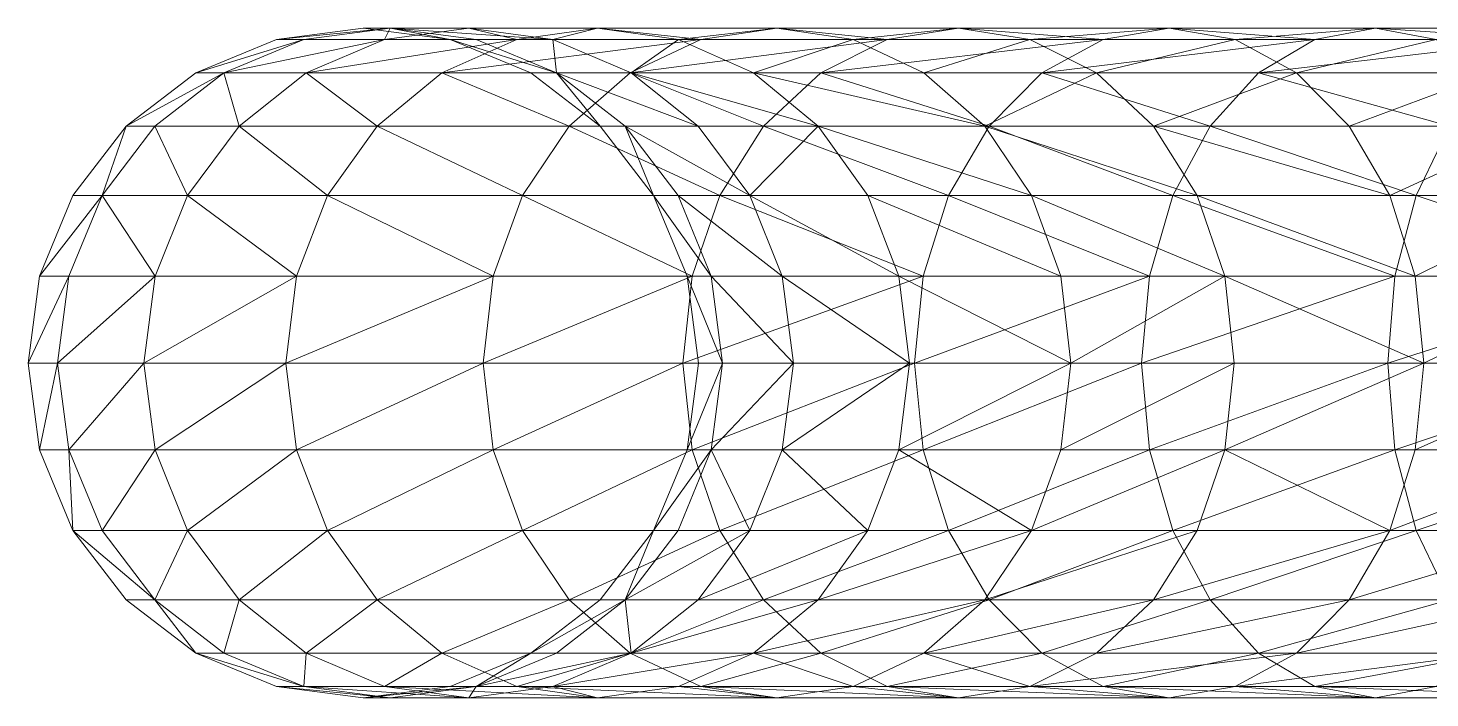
# Model space of a CAD drawing. Header units: metres. Extents: x -8.6 to 8.7, y -3.9 to 3.9.
# Drawn here: x -8.648 to -8.4389, y -0.05 to 0.05 of the extents above; entities that cross this region are included whole.
import ezdxf

# ---------------------------------------------------------------- set-up
doc = ezdxf.new("R2010")
doc.units = ezdxf.units.M
doc.header["$LTSCALE"] = 0.00508
doc.layers.add('Board_Pole', color=5, linetype='Continuous', lineweight=5)

msp = doc.modelspace()

# ---------------------------------------------------------------- linework, layer by layer
at = {"layer": 'Board_Pole'}
for points in [[(-8.62301, 0.0433, 2.7), (-8.60686, 0.0483, 2.76454), (-8.61096, 0.0483, 2.7)], [(-8.61882, 0.0433, 2.76612), (-8.60686, 0.0483, 2.76454), (-8.62301, 0.0433, 2.7)], [(-8.61096, 0.0483, 2.7), (-8.62301, 0.0433), (-8.62301, 0.0433, 2.7)], [(-8.62301, 0.0433), (-8.61096, 0.0483, 2.7), (-8.61096, 0.0483)], [(-8.61882, 0.0433, 2.76612), (-8.59483, 0.0483, 2.82758), (-8.60686, 0.0483, 2.76454)], [(-8.60651, 0.0433, 2.83059), (-8.59483, 0.0483, 2.82758), (-8.61882, 0.0433, 2.76612)], [(-8.59801, 0.05, 2.7), (-8.61096, 0.0483), (-8.61096, 0.0483, 2.7)], [(-8.61096, 0.0483), (-8.59801, 0.05, 2.7), (-8.59801, 0.05)], [(-8.61096, 0.0483, 2.7), (-8.59402, 0.05, 2.76284), (-8.59801, 0.05, 2.7)], [(-8.60686, 0.0483, 2.76454), (-8.59402, 0.05, 2.76284), (-8.61096, 0.0483, 2.7)], [(-8.59483, 0.0483, 2.82758), (-8.59402, 0.05, 2.76284), (-8.60686, 0.0483, 2.76454)], [(-8.60651, 0.0433, 2.83059), (-8.57509, 0.0483, 2.88828), (-8.59483, 0.0483, 2.82758)], [(-8.58631, 0.0433, 2.89269), (-8.57509, 0.0483, 2.88828), (-8.60651, 0.0433, 2.83059)], [(-8.59801, 0.05, 2.7), (-8.58507, 0.0483), (-8.59801, 0.05)], [(-8.58507, 0.0483), (-8.59801, 0.05, 2.7), (-8.58507, 0.0483, 2.7)], [(-8.59402, 0.05, 2.76284), (-8.58507, 0.0483, 2.7), (-8.59801, 0.05, 2.7)], [(-8.59483, 0.0483, 2.82758), (-8.58229, 0.05, 2.82435), (-8.59402, 0.05, 2.76284)], [(-8.57509, 0.0483, 2.88828), (-8.58229, 0.05, 2.82435), (-8.59483, 0.0483, 2.82758)], [(-8.58229, 0.05, 2.82435), (-8.56976, 0.0483, 2.82112), (-8.59402, 0.05, 2.76284)], [(-8.59402, 0.05, 2.76284), (-8.56976, 0.0483, 2.82112), (-8.58118, 0.0483, 2.76115)], [(-8.59402, 0.05, 2.76284), (-8.58118, 0.0483, 2.76115), (-8.58507, 0.0483, 2.7)], [(-8.58631, 0.0433, 2.89269), (-8.54765, 0.0483, 2.94663), (-8.57509, 0.0483, 2.88828)], [(-8.55823, 0.0433, 2.95242), (-8.54765, 0.0483, 2.94663), (-8.58631, 0.0433, 2.89269)], [(-8.56922, 0.0433, 2.75957), (-8.58507, 0.0483, 2.7), (-8.58118, 0.0483, 2.76115)], [(-8.57301, 0.0433, 2.7), (-8.58507, 0.0483), (-8.58507, 0.0483, 2.7)], [(-8.58507, 0.0483), (-8.57301, 0.0433, 2.7), (-8.57301, 0.0433)], [(-8.58507, 0.0483, 2.7), (-8.56922, 0.0433, 2.75957), (-8.57301, 0.0433, 2.7)], [(-8.56306, 0.05, 2.88355), (-8.56976, 0.0483, 2.82112), (-8.58229, 0.05, 2.82435)], [(-8.57509, 0.0483, 2.88828), (-8.56306, 0.05, 2.88355), (-8.58229, 0.05, 2.82435)], [(-8.56922, 0.0433, 2.75957), (-8.58118, 0.0483, 2.76115), (-8.56976, 0.0483, 2.82112)], [(-8.54765, 0.0483, 2.94663), (-8.56306, 0.05, 2.88355), (-8.57509, 0.0483, 2.88828)], [(-8.56306, 0.05, 2.88355), (-8.55102, 0.0483, 2.87881), (-8.56976, 0.0483, 2.82112)], [(-8.55808, 0.0433, 2.81811), (-8.56976, 0.0483, 2.82112), (-8.55102, 0.0483, 2.87881)], [(-8.56922, 0.0433, 2.75957), (-8.56976, 0.0483, 2.82112), (-8.55808, 0.0433, 2.81811)], [(-8.53631, 0.05, 2.94042), (-8.55102, 0.0483, 2.87881), (-8.56306, 0.05, 2.88355)], [(-8.54765, 0.0483, 2.94663), (-8.53631, 0.05, 2.94042), (-8.56306, 0.05, 2.88355)], [(-8.55823, 0.0433, 2.95242), (-8.51988, 0.0483, 2.99171), (-8.54765, 0.0483, 2.94663)], [(-8.52979, 0.0433, 2.99856), (-8.51988, 0.0483, 2.99171), (-8.55823, 0.0433, 2.95242)], [(-8.55808, 0.0433, 2.81811), (-8.55102, 0.0483, 2.87881), (-8.53981, 0.0433, 2.8744)], [(-8.53631, 0.05, 2.94042), (-8.52497, 0.0483, 2.93421), (-8.55102, 0.0483, 2.87881)], [(-8.53981, 0.0433, 2.8744), (-8.55102, 0.0483, 2.87881), (-8.52497, 0.0483, 2.93421)], [(-8.51988, 0.0483, 2.99171), (-8.53631, 0.05, 2.94042), (-8.54765, 0.0483, 2.94663)], [(-8.53981, 0.0433, 2.8744), (-8.52497, 0.0483, 2.93421), (-8.5144, 0.0433, 2.92843)], [(-8.50923, 0.05, 2.98435), (-8.52497, 0.0483, 2.93421), (-8.53631, 0.05, 2.94042)], [(-8.51988, 0.0483, 2.99171), (-8.50923, 0.05, 2.98435), (-8.53631, 0.05, 2.94042)], [(-8.52979, 0.0433, 2.99856), (-8.48765, 0.0483, 3.03355), (-8.51988, 0.0483, 2.99171)], [(-8.49681, 0.0433, 3.04139), (-8.48765, 0.0483, 3.03355), (-8.52979, 0.0433, 2.99856)], [(-8.50923, 0.05, 2.98435), (-8.49859, 0.0483, 2.977), (-8.52497, 0.0483, 2.93421)], [(-8.5144, 0.0433, 2.92843), (-8.52497, 0.0483, 2.93421), (-8.49859, 0.0483, 2.977)], [(-8.48765, 0.0483, 3.03355), (-8.50923, 0.05, 2.98435), (-8.51988, 0.0483, 2.99171)], [(-8.5144, 0.0433, 2.92843), (-8.49859, 0.0483, 2.977), (-8.48867, 0.0433, 2.97014)], [(-8.47782, 0.05, 3.02513), (-8.49859, 0.0483, 2.977), (-8.50923, 0.05, 2.98435)], [(-8.48765, 0.0483, 3.03355), (-8.47782, 0.05, 3.02513), (-8.50923, 0.05, 2.98435)], [(-8.47782, 0.05, 3.02513), (-8.46799, 0.0483, 3.01672), (-8.49859, 0.0483, 2.977)], [(-8.48867, 0.0433, 2.97014), (-8.49859, 0.0483, 2.977), (-8.46799, 0.0483, 3.01672)], [(-8.49681, 0.0433, 3.04139), (-8.45607, 0.0483, 3.06727), (-8.48765, 0.0483, 3.03355)], [(-8.46449, 0.0433, 3.0759), (-8.45607, 0.0483, 3.06727), (-8.49681, 0.0433, 3.04139)], [(-8.48867, 0.0433, 2.97014), (-8.46799, 0.0483, 3.01672), (-8.45883, 0.0433, 3.00887)], [(-8.45607, 0.0483, 3.06727), (-8.47782, 0.05, 3.02513), (-8.48765, 0.0483, 3.03355)], [(-8.44704, 0.05, 3.058), (-8.46799, 0.0483, 3.01672), (-8.47782, 0.05, 3.02513)], [(-8.45607, 0.0483, 3.06727), (-8.44704, 0.05, 3.058), (-8.47782, 0.05, 3.02513)], [(-8.44704, 0.05, 3.058), (-8.43801, 0.0483, 3.04874), (-8.46799, 0.0483, 3.01672)], [(-8.45883, 0.0433, 3.00887), (-8.46799, 0.0483, 3.01672), (-8.43801, 0.0483, 3.04874)], [(-8.46449, 0.0433, 3.0759), (-8.42184, 0.0483, 3.0978), (-8.45607, 0.0483, 3.06727)], [(-8.42945, 0.0433, 3.10715), (-8.42184, 0.0483, 3.0978), (-8.46449, 0.0433, 3.0759)], [(-8.45883, 0.0433, 3.00887), (-8.43801, 0.0483, 3.04874), (-8.42959, 0.0433, 3.0401)], [(-8.42184, 0.0483, 3.0978), (-8.44704, 0.05, 3.058), (-8.45607, 0.0483, 3.06727)], [(-8.41367, 0.05, 3.08776), (-8.43801, 0.0483, 3.04874), (-8.44704, 0.05, 3.058)], [(-8.42184, 0.0483, 3.0978), (-8.41367, 0.05, 3.08776), (-8.44704, 0.05, 3.058)], [(-8.63337, 0.03536, 2.7), (-8.61882, 0.0433, 2.76612), (-8.62301, 0.0433, 2.7)], [(-8.62909, 0.03536, 2.76748), (-8.61882, 0.0433, 2.76612), (-8.63337, 0.03536, 2.7)], [(-8.62301, 0.0433, 2.7), (-8.63337, 0.03536), (-8.63337, 0.03536, 2.7)], [(-8.63337, 0.03536), (-8.62301, 0.0433, 2.7), (-8.62301, 0.0433)], [(-8.61654, 0.03536, 2.83318), (-8.61882, 0.0433, 2.76612), (-8.62909, 0.03536, 2.76748)], [(-8.61654, 0.03536, 2.83318), (-8.60651, 0.0433, 2.83059), (-8.61882, 0.0433, 2.76612)], [(-8.59594, 0.03536, 2.89648), (-8.60651, 0.0433, 2.83059), (-8.61654, 0.03536, 2.83318)], [(-8.59594, 0.03536, 2.89648), (-8.58631, 0.0433, 2.89269), (-8.60651, 0.0433, 2.83059)], [(-8.5673, 0.03536, 2.95739), (-8.58631, 0.0433, 2.89269), (-8.59594, 0.03536, 2.89648)], [(-8.5673, 0.03536, 2.95739), (-8.55823, 0.0433, 2.95242), (-8.58631, 0.0433, 2.89269)], [(-8.56266, 0.03536, 2.7), (-8.57301, 0.0433), (-8.57301, 0.0433, 2.7)], [(-8.57301, 0.0433), (-8.56266, 0.03536, 2.7), (-8.56266, 0.03536)], [(-8.56922, 0.0433, 2.75957), (-8.56266, 0.03536, 2.7), (-8.57301, 0.0433, 2.7)], [(-8.54805, 0.03536, 2.81553), (-8.56922, 0.0433, 2.75957), (-8.55808, 0.0433, 2.81811)], [(-8.56922, 0.0433, 2.75957), (-8.54805, 0.03536, 2.81553), (-8.55895, 0.03536, 2.75821)], [(-8.56922, 0.0433, 2.75957), (-8.55895, 0.03536, 2.75821), (-8.56266, 0.03536, 2.7)], [(-8.53831, 0.03536, 3.00445), (-8.55823, 0.0433, 2.95242), (-8.5673, 0.03536, 2.95739)], [(-8.53831, 0.03536, 3.00445), (-8.52979, 0.0433, 2.99856), (-8.55823, 0.0433, 2.95242)], [(-8.53017, 0.03536, 2.87061), (-8.55808, 0.0433, 2.81811), (-8.53981, 0.0433, 2.8744)], [(-8.54805, 0.03536, 2.81553), (-8.55808, 0.0433, 2.81811), (-8.53017, 0.03536, 2.87061)], [(-8.50532, 0.03536, 2.92346), (-8.53981, 0.0433, 2.8744), (-8.5144, 0.0433, 2.92843)], [(-8.53017, 0.03536, 2.87061), (-8.53981, 0.0433, 2.8744), (-8.50532, 0.03536, 2.92346)], [(-8.50468, 0.03536, 3.04812), (-8.52979, 0.0433, 2.99856), (-8.53831, 0.03536, 3.00445)], [(-8.50468, 0.03536, 3.04812), (-8.49681, 0.0433, 3.04139), (-8.52979, 0.0433, 2.99856)], [(-8.50532, 0.03536, 2.92346), (-8.5144, 0.0433, 2.92843), (-8.48867, 0.0433, 2.97014)], [(-8.50532, 0.03536, 2.92346), (-8.48867, 0.0433, 2.97014), (-8.48016, 0.03536, 2.96425)], [(-8.47172, 0.03536, 3.08332), (-8.49681, 0.0433, 3.04139), (-8.50468, 0.03536, 3.04812)], [(-8.47172, 0.03536, 3.08332), (-8.46449, 0.0433, 3.0759), (-8.49681, 0.0433, 3.04139)], [(-8.48016, 0.03536, 2.96425), (-8.48867, 0.0433, 2.97014), (-8.45883, 0.0433, 3.00887)], [(-8.48016, 0.03536, 2.96425), (-8.45883, 0.0433, 3.00887), (-8.45097, 0.03536, 3.00214)], [(-8.43599, 0.03536, 3.11518), (-8.46449, 0.0433, 3.0759), (-8.47172, 0.03536, 3.08332)], [(-8.43599, 0.03536, 3.11518), (-8.42945, 0.0433, 3.10715), (-8.46449, 0.0433, 3.0759)], [(-8.45097, 0.03536, 3.00214), (-8.45883, 0.0433, 3.00887), (-8.42959, 0.0433, 3.0401)], [(-8.45097, 0.03536, 3.00214), (-8.42959, 0.0433, 3.0401), (-8.42236, 0.03536, 3.03269)], [(-8.63337, 0.03536, 2.7), (-8.64132, 0.025), (-8.64132, 0.025, 2.7)], [(-8.64132, 0.025), (-8.63337, 0.03536, 2.7), (-8.63337, 0.03536)], [(-8.63697, 0.025, 2.76852), (-8.63337, 0.03536, 2.7), (-8.64132, 0.025, 2.7)], [(-8.63697, 0.025, 2.76852), (-8.62909, 0.03536, 2.76748), (-8.63337, 0.03536, 2.7)], [(-8.62423, 0.025, 2.83516), (-8.62909, 0.03536, 2.76748), (-8.63697, 0.025, 2.76852)], [(-8.62423, 0.025, 2.83516), (-8.61654, 0.03536, 2.83318), (-8.62909, 0.03536, 2.76748)], [(-8.60333, 0.025, 2.89939), (-8.61654, 0.03536, 2.83318), (-8.62423, 0.025, 2.83516)], [(-8.60333, 0.025, 2.89939), (-8.59594, 0.03536, 2.89648), (-8.61654, 0.03536, 2.83318)], [(-8.57427, 0.025, 2.9612), (-8.59594, 0.03536, 2.89648), (-8.60333, 0.025, 2.89939)], [(-8.57427, 0.025, 2.9612), (-8.5673, 0.03536, 2.95739), (-8.59594, 0.03536, 2.89648)], [(-8.54485, 0.025, 3.00897), (-8.5673, 0.03536, 2.95739), (-8.57427, 0.025, 2.9612)], [(-8.54485, 0.025, 3.00897), (-8.53831, 0.03536, 3.00445), (-8.5673, 0.03536, 2.95739)], [(-8.55895, 0.03536, 2.75821), (-8.55471, 0.025, 2.7), (-8.56266, 0.03536, 2.7)], [(-8.55471, 0.025, 2.7), (-8.56266, 0.03536), (-8.56266, 0.03536, 2.7)], [(-8.56266, 0.03536), (-8.55471, 0.025, 2.7), (-8.55471, 0.025)], [(-8.54035, 0.025, 2.81354), (-8.55895, 0.03536, 2.75821), (-8.54805, 0.03536, 2.81553)], [(-8.55895, 0.03536, 2.75821), (-8.54035, 0.025, 2.81354), (-8.55106, 0.025, 2.75717)], [(-8.55895, 0.03536, 2.75821), (-8.55106, 0.025, 2.75717), (-8.55471, 0.025, 2.7)], [(-8.54035, 0.025, 2.81354), (-8.54805, 0.03536, 2.81553), (-8.53017, 0.03536, 2.87061)], [(-8.51071, 0.025, 3.05329), (-8.53831, 0.03536, 3.00445), (-8.54485, 0.025, 3.00897)], [(-8.54035, 0.025, 2.81354), (-8.53017, 0.03536, 2.87061), (-8.52278, 0.025, 2.8677)], [(-8.51071, 0.025, 3.05329), (-8.50468, 0.03536, 3.04812), (-8.53831, 0.03536, 3.00445)], [(-8.49835, 0.025, 2.91965), (-8.53017, 0.03536, 2.87061), (-8.50532, 0.03536, 2.92346)], [(-8.52278, 0.025, 2.8677), (-8.53017, 0.03536, 2.87061), (-8.49835, 0.025, 2.91965)], [(-8.47727, 0.025, 3.08901), (-8.50468, 0.03536, 3.04812), (-8.51071, 0.025, 3.05329)], [(-8.47362, 0.025, 2.95974), (-8.50532, 0.03536, 2.92346), (-8.48016, 0.03536, 2.96425)], [(-8.49835, 0.025, 2.91965), (-8.50532, 0.03536, 2.92346), (-8.47362, 0.025, 2.95974)], [(-8.47727, 0.025, 3.08901), (-8.47172, 0.03536, 3.08332), (-8.50468, 0.03536, 3.04812)], [(-8.44493, 0.025, 2.99697), (-8.48016, 0.03536, 2.96425), (-8.45097, 0.03536, 3.00214)], [(-8.47362, 0.025, 2.95974), (-8.48016, 0.03536, 2.96425), (-8.44493, 0.025, 2.99697)], [(-8.441, 0.025, 3.12134), (-8.47172, 0.03536, 3.08332), (-8.47727, 0.025, 3.08901)], [(-8.441, 0.025, 3.12134), (-8.43599, 0.03536, 3.11518), (-8.47172, 0.03536, 3.08332)], [(-8.44493, 0.025, 2.99697), (-8.45097, 0.03536, 3.00214), (-8.42236, 0.03536, 3.03269)], [(-8.44493, 0.025, 2.99697), (-8.42236, 0.03536, 3.03269), (-8.41681, 0.025, 3.027)], [(-8.40193, 0.025, 3.15029), (-8.43599, 0.03536, 3.11518), (-8.441, 0.025, 3.12134)], [(-8.64631, 0.01294, 2.7), (-8.63697, 0.025, 2.76852), (-8.64132, 0.025, 2.7)], [(-8.64193, 0.01294, 2.76917), (-8.63697, 0.025, 2.76852), (-8.64631, 0.01294, 2.7)], [(-8.64132, 0.025, 2.7), (-8.64631, 0.01294), (-8.64631, 0.01294, 2.7)], [(-8.64631, 0.01294), (-8.64132, 0.025, 2.7), (-8.64132, 0.025)], [(-8.62907, 0.01294, 2.83641), (-8.63697, 0.025, 2.76852), (-8.64193, 0.01294, 2.76917)], [(-8.62907, 0.01294, 2.83641), (-8.62423, 0.025, 2.83516), (-8.63697, 0.025, 2.76852)], [(-8.60798, 0.01294, 2.90122), (-8.62423, 0.025, 2.83516), (-8.62907, 0.01294, 2.83641)], [(-8.60798, 0.01294, 2.90122), (-8.60333, 0.025, 2.89939), (-8.62423, 0.025, 2.83516)], [(-8.57865, 0.01294, 2.9636), (-8.60333, 0.025, 2.89939), (-8.60798, 0.01294, 2.90122)], [(-8.57865, 0.01294, 2.9636), (-8.57427, 0.025, 2.9612), (-8.60333, 0.025, 2.89939)], [(-8.54895, 0.01294, 3.01181), (-8.57427, 0.025, 2.9612), (-8.57865, 0.01294, 2.9636)], [(-8.54895, 0.01294, 3.01181), (-8.54485, 0.025, 3.00897), (-8.57427, 0.025, 2.9612)], [(-8.54611, 0.01294, 2.75652), (-8.55471, 0.025, 2.7), (-8.55106, 0.025, 2.75717)], [(-8.54972, 0.01294, 2.7), (-8.55471, 0.025), (-8.55471, 0.025, 2.7)], [(-8.55471, 0.025), (-8.54972, 0.01294, 2.7), (-8.54972, 0.01294)], [(-8.55471, 0.025, 2.7), (-8.54611, 0.01294, 2.75652), (-8.54972, 0.01294, 2.7)], [(-8.53552, 0.01294, 2.8123), (-8.55106, 0.025, 2.75717), (-8.54035, 0.025, 2.81354)], [(-8.54611, 0.01294, 2.75652), (-8.55106, 0.025, 2.75717), (-8.53552, 0.01294, 2.8123)], [(-8.51451, 0.01294, 3.05654), (-8.54485, 0.025, 3.00897), (-8.54895, 0.01294, 3.01181)], [(-8.51451, 0.01294, 3.05654), (-8.51071, 0.025, 3.05329), (-8.54485, 0.025, 3.00897)], [(-8.51814, 0.01294, 2.86588), (-8.54035, 0.025, 2.81354), (-8.52278, 0.025, 2.8677)], [(-8.53552, 0.01294, 2.8123), (-8.54035, 0.025, 2.81354), (-8.51814, 0.01294, 2.86588)], [(-8.49397, 0.01294, 2.91725), (-8.52278, 0.025, 2.8677), (-8.49835, 0.025, 2.91965)], [(-8.51814, 0.01294, 2.86588), (-8.52278, 0.025, 2.8677), (-8.49397, 0.01294, 2.91725)], [(-8.48075, 0.01294, 3.09258), (-8.51071, 0.025, 3.05329), (-8.51451, 0.01294, 3.05654)], [(-8.48075, 0.01294, 3.09258), (-8.47727, 0.025, 3.08901), (-8.51071, 0.025, 3.05329)], [(-8.46951, 0.01294, 2.9569), (-8.49835, 0.025, 2.91965), (-8.47362, 0.025, 2.95974)], [(-8.49397, 0.01294, 2.91725), (-8.49835, 0.025, 2.91965), (-8.46951, 0.01294, 2.9569)], [(-8.44416, 0.01294, 3.12521), (-8.47727, 0.025, 3.08901), (-8.48075, 0.01294, 3.09258)], [(-8.44416, 0.01294, 3.12521), (-8.441, 0.025, 3.12134), (-8.47727, 0.025, 3.08901)], [(-8.44114, 0.01294, 2.99372), (-8.47362, 0.025, 2.95974), (-8.44493, 0.025, 2.99697)], [(-8.46951, 0.01294, 2.9569), (-8.47362, 0.025, 2.95974), (-8.44114, 0.01294, 2.99372)], [(-8.44114, 0.01294, 2.99372), (-8.44493, 0.025, 2.99697), (-8.41681, 0.025, 3.027)], [(-8.40472, 0.01294, 3.15443), (-8.441, 0.025, 3.12134), (-8.44416, 0.01294, 3.12521)], [(-8.44114, 0.01294, 2.99372), (-8.41681, 0.025, 3.027), (-8.41333, 0.01294, 3.02342)], [(-8.40472, 0.01294, 3.15443), (-8.40193, 0.025, 3.15029), (-8.441, 0.025, 3.12134)], [(-8.64801, 0, 2.7), (-8.64193, 0.01294, 2.76917), (-8.64631, 0.01294, 2.7)], [(-8.64362, 0, 2.7694), (-8.64193, 0.01294, 2.76917), (-8.64801, 0, 2.7)], [(-8.64631, 0.01294, 2.7), (-8.64801, 0), (-8.64801, 0, 2.7)], [(-8.64801, 0), (-8.64631, 0.01294, 2.7), (-8.64631, 0.01294)], [(-8.64362, 0, 2.7694), (-8.62907, 0.01294, 2.83641), (-8.64193, 0.01294, 2.76917)], [(-8.63072, 0, 2.83683), (-8.62907, 0.01294, 2.83641), (-8.64362, 0, 2.7694)], [(-8.63072, 0, 2.83683), (-8.60798, 0.01294, 2.90122), (-8.62907, 0.01294, 2.83641)], [(-8.60956, 0, 2.90184), (-8.60798, 0.01294, 2.90122), (-8.63072, 0, 2.83683)], [(-8.60956, 0, 2.90184), (-8.57865, 0.01294, 2.9636), (-8.60798, 0.01294, 2.90122)], [(-8.58014, 0, 2.96441), (-8.57865, 0.01294, 2.9636), (-8.60956, 0, 2.90184)], [(-8.58014, 0, 2.96441), (-8.54895, 0.01294, 3.01181), (-8.57865, 0.01294, 2.9636)], [(-8.55036, 0, 3.01277), (-8.54895, 0.01294, 3.01181), (-8.58014, 0, 2.96441)], [(-8.55036, 0, 3.01277), (-8.51451, 0.01294, 3.05654), (-8.54895, 0.01294, 3.01181)], [(-8.5158, 0, 3.05764), (-8.51451, 0.01294, 3.05654), (-8.55036, 0, 3.01277)], [(-8.54442, 0, 2.75629), (-8.54972, 0.01294, 2.7), (-8.54611, 0.01294, 2.75652)], [(-8.54801, 0, 2.7), (-8.54972, 0.01294), (-8.54972, 0.01294, 2.7)], [(-8.54972, 0.01294), (-8.54801, 0, 2.7), (-8.54801, 0)], [(-8.54972, 0.01294, 2.7), (-8.54442, 0, 2.75629), (-8.54801, 0, 2.7)], [(-8.53387, 0, 2.81187), (-8.54611, 0.01294, 2.75652), (-8.53552, 0.01294, 2.8123)], [(-8.54442, 0, 2.75629), (-8.54611, 0.01294, 2.75652), (-8.53387, 0, 2.81187)], [(-8.51655, 0, 2.86525), (-8.53552, 0.01294, 2.8123), (-8.51814, 0.01294, 2.86588)], [(-8.53387, 0, 2.81187), (-8.53552, 0.01294, 2.8123), (-8.51655, 0, 2.86525)], [(-8.49248, 0, 2.91643), (-8.51814, 0.01294, 2.86588), (-8.49397, 0.01294, 2.91725)], [(-8.51655, 0, 2.86525), (-8.51814, 0.01294, 2.86588), (-8.49248, 0, 2.91643)], [(-8.5158, 0, 3.05764), (-8.48075, 0.01294, 3.09258), (-8.51451, 0.01294, 3.05654)], [(-8.48194, 0, 3.0938), (-8.48075, 0.01294, 3.09258), (-8.5158, 0, 3.05764)], [(-8.49248, 0, 2.91643), (-8.49397, 0.01294, 2.91725), (-8.46951, 0.01294, 2.9569)], [(-8.49248, 0, 2.91643), (-8.46951, 0.01294, 2.9569), (-8.46811, 0, 2.95593)], [(-8.48194, 0, 3.0938), (-8.44416, 0.01294, 3.12521), (-8.48075, 0.01294, 3.09258)], [(-8.44523, 0, 3.12654), (-8.44416, 0.01294, 3.12521), (-8.48194, 0, 3.0938)], [(-8.43984, 0, 2.99262), (-8.46951, 0.01294, 2.9569), (-8.44114, 0.01294, 2.99372)], [(-8.46811, 0, 2.95593), (-8.46951, 0.01294, 2.9569), (-8.43984, 0, 2.99262)], [(-8.44523, 0, 3.12654), (-8.40472, 0.01294, 3.15443), (-8.44416, 0.01294, 3.12521)], [(-8.40568, 0, 3.15584), (-8.40472, 0.01294, 3.15443), (-8.44523, 0, 3.12654)], [(-8.43984, 0, 2.99262), (-8.44114, 0.01294, 2.99372), (-8.41333, 0.01294, 3.02342)], [(-8.43984, 0, 2.99262), (-8.41333, 0.01294, 3.02342), (-8.41214, 0, 3.0222)], [(-8.64801, 0, 2.7), (-8.64631, -0.01294), (-8.64631, -0.01294, 2.7)], [(-8.64631, -0.01294), (-8.64801, 0, 2.7), (-8.64801, 0)], [(-8.64631, -0.01294, 2.7), (-8.64362, 0, 2.7694), (-8.64801, 0, 2.7)], [(-8.64193, -0.01294, 2.76917), (-8.64362, 0, 2.7694), (-8.64631, -0.01294, 2.7)], [(-8.64193, -0.01294, 2.76917), (-8.63072, 0, 2.83683), (-8.64362, 0, 2.7694)], [(-8.62907, -0.01294, 2.83641), (-8.63072, 0, 2.83683), (-8.64193, -0.01294, 2.76917)], [(-8.62907, -0.01294, 2.83641), (-8.60956, 0, 2.90184), (-8.63072, 0, 2.83683)], [(-8.60798, -0.01294, 2.90122), (-8.60956, 0, 2.90184), (-8.62907, -0.01294, 2.83641)], [(-8.60798, -0.01294, 2.90122), (-8.58014, 0, 2.96441), (-8.60956, 0, 2.90184)], [(-8.57865, -0.01294, 2.9636), (-8.58014, 0, 2.96441), (-8.60798, -0.01294, 2.90122)], [(-8.57865, -0.01294, 2.9636), (-8.55036, 0, 3.01277), (-8.58014, 0, 2.96441)], [(-8.54895, -0.01294, 3.01181), (-8.55036, 0, 3.01277), (-8.57865, -0.01294, 2.9636)], [(-8.54895, -0.01294, 3.01181), (-8.5158, 0, 3.05764), (-8.55036, 0, 3.01277)], [(-8.54972, -0.01294, 2.7), (-8.54801, 0), (-8.54801, 0, 2.7)], [(-8.54801, 0), (-8.54972, -0.01294, 2.7), (-8.54972, -0.01294)], [(-8.54442, 0, 2.75629), (-8.54972, -0.01294, 2.7), (-8.54801, 0, 2.7)], [(-8.54442, 0, 2.75629), (-8.54611, -0.01294, 2.75652), (-8.54972, -0.01294, 2.7)], [(-8.51451, -0.01294, 3.05654), (-8.5158, 0, 3.05764), (-8.54895, -0.01294, 3.01181)], [(-8.53387, 0, 2.81187), (-8.54611, -0.01294, 2.75652), (-8.54442, 0, 2.75629)], [(-8.53387, 0, 2.81187), (-8.53552, -0.01294, 2.8123), (-8.54611, -0.01294, 2.75652)], [(-8.51655, 0, 2.86525), (-8.53552, -0.01294, 2.8123), (-8.53387, 0, 2.81187)], [(-8.51655, 0, 2.86525), (-8.51814, -0.01294, 2.86588), (-8.53552, -0.01294, 2.8123)], [(-8.49248, 0, 2.91643), (-8.51814, -0.01294, 2.86588), (-8.51655, 0, 2.86525)], [(-8.49248, 0, 2.91643), (-8.49397, -0.01294, 2.91725), (-8.51814, -0.01294, 2.86588)], [(-8.51451, -0.01294, 3.05654), (-8.48194, 0, 3.0938), (-8.5158, 0, 3.05764)], [(-8.48075, -0.01294, 3.09258), (-8.48194, 0, 3.0938), (-8.51451, -0.01294, 3.05654)], [(-8.46811, 0, 2.95593), (-8.49397, -0.01294, 2.91725), (-8.49248, 0, 2.91643)], [(-8.46811, 0, 2.95593), (-8.46951, -0.01294, 2.9569), (-8.49397, -0.01294, 2.91725)], [(-8.48075, -0.01294, 3.09258), (-8.44523, 0, 3.12654), (-8.48194, 0, 3.0938)], [(-8.44416, -0.01294, 3.12521), (-8.44523, 0, 3.12654), (-8.48075, -0.01294, 3.09258)], [(-8.43984, 0, 2.99262), (-8.46951, -0.01294, 2.9569), (-8.46811, 0, 2.95593)], [(-8.43984, 0, 2.99262), (-8.44114, -0.01294, 2.99372), (-8.46951, -0.01294, 2.9569)], [(-8.44416, -0.01294, 3.12521), (-8.40568, 0, 3.15584), (-8.44523, 0, 3.12654)], [(-8.40472, -0.01294, 3.15443), (-8.40568, 0, 3.15584), (-8.44416, -0.01294, 3.12521)], [(-8.41214, 0, 3.0222), (-8.44114, -0.01294, 2.99372), (-8.43984, 0, 2.99262)], [(-8.41214, 0, 3.0222), (-8.41333, -0.01294, 3.02342), (-8.44114, -0.01294, 2.99372)], [(-8.64132, -0.025, 2.7), (-8.64193, -0.01294, 2.76917), (-8.64631, -0.01294, 2.7)], [(-8.64631, -0.01294, 2.7), (-8.64132, -0.025), (-8.64132, -0.025, 2.7)], [(-8.64132, -0.025), (-8.64631, -0.01294, 2.7), (-8.64631, -0.01294)], [(-8.63697, -0.025, 2.76852), (-8.62907, -0.01294, 2.83641), (-8.64193, -0.01294, 2.76917)], [(-8.63697, -0.025, 2.76852), (-8.64193, -0.01294, 2.76917), (-8.64132, -0.025, 2.7)], [(-8.62423, -0.025, 2.83516), (-8.62907, -0.01294, 2.83641), (-8.63697, -0.025, 2.76852)], [(-8.62423, -0.025, 2.83516), (-8.60798, -0.01294, 2.90122), (-8.62907, -0.01294, 2.83641)], [(-8.60333, -0.025, 2.89939), (-8.60798, -0.01294, 2.90122), (-8.62423, -0.025, 2.83516)], [(-8.60333, -0.025, 2.89939), (-8.57865, -0.01294, 2.9636), (-8.60798, -0.01294, 2.90122)], [(-8.57427, -0.025, 2.9612), (-8.57865, -0.01294, 2.9636), (-8.60333, -0.025, 2.89939)], [(-8.57427, -0.025, 2.9612), (-8.54895, -0.01294, 3.01181), (-8.57865, -0.01294, 2.9636)], [(-8.54485, -0.025, 3.00897), (-8.54895, -0.01294, 3.01181), (-8.57427, -0.025, 2.9612)], [(-8.54611, -0.01294, 2.75652), (-8.55471, -0.025, 2.7), (-8.54972, -0.01294, 2.7)], [(-8.54611, -0.01294, 2.75652), (-8.55106, -0.025, 2.75717), (-8.55471, -0.025, 2.7)], [(-8.55471, -0.025, 2.7), (-8.54972, -0.01294), (-8.54972, -0.01294, 2.7)], [(-8.54972, -0.01294), (-8.55471, -0.025, 2.7), (-8.55471, -0.025)], [(-8.54611, -0.01294, 2.75652), (-8.54035, -0.025, 2.81354), (-8.55106, -0.025, 2.75717)], [(-8.54485, -0.025, 3.00897), (-8.51451, -0.01294, 3.05654), (-8.54895, -0.01294, 3.01181)], [(-8.53552, -0.01294, 2.8123), (-8.54035, -0.025, 2.81354), (-8.54611, -0.01294, 2.75652)], [(-8.51071, -0.025, 3.05329), (-8.51451, -0.01294, 3.05654), (-8.54485, -0.025, 3.00897)], [(-8.53552, -0.01294, 2.8123), (-8.52278, -0.025, 2.8677), (-8.54035, -0.025, 2.81354)], [(-8.52278, -0.025, 2.8677), (-8.53552, -0.01294, 2.8123), (-8.51814, -0.01294, 2.86588)], [(-8.52278, -0.025, 2.8677), (-8.51814, -0.01294, 2.86588), (-8.49835, -0.025, 2.91965)], [(-8.49835, -0.025, 2.91965), (-8.51814, -0.01294, 2.86588), (-8.49397, -0.01294, 2.91725)], [(-8.51071, -0.025, 3.05329), (-8.48075, -0.01294, 3.09258), (-8.51451, -0.01294, 3.05654)], [(-8.47727, -0.025, 3.08901), (-8.48075, -0.01294, 3.09258), (-8.51071, -0.025, 3.05329)], [(-8.49835, -0.025, 2.91965), (-8.49397, -0.01294, 2.91725), (-8.46951, -0.01294, 2.9569)], [(-8.49835, -0.025, 2.91965), (-8.46951, -0.01294, 2.9569), (-8.47362, -0.025, 2.95974)], [(-8.47727, -0.025, 3.08901), (-8.44416, -0.01294, 3.12521), (-8.48075, -0.01294, 3.09258)], [(-8.441, -0.025, 3.12134), (-8.44416, -0.01294, 3.12521), (-8.47727, -0.025, 3.08901)], [(-8.47362, -0.025, 2.95974), (-8.46951, -0.01294, 2.9569), (-8.44493, -0.025, 2.99697)], [(-8.44493, -0.025, 2.99697), (-8.46951, -0.01294, 2.9569), (-8.44114, -0.01294, 2.99372)], [(-8.44493, -0.025, 2.99697), (-8.41333, -0.01294, 3.02342), (-8.41681, -0.025, 3.027)], [(-8.44493, -0.025, 2.99697), (-8.44114, -0.01294, 2.99372), (-8.41333, -0.01294, 3.02342)], [(-8.441, -0.025, 3.12134), (-8.40472, -0.01294, 3.15443), (-8.44416, -0.01294, 3.12521)], [(-8.40193, -0.025, 3.15029), (-8.40472, -0.01294, 3.15443), (-8.441, -0.025, 3.12134)], [(-8.62909, -0.03536, 2.76748), (-8.63697, -0.025, 2.76852), (-8.64132, -0.025, 2.7)], [(-8.64132, -0.025, 2.7), (-8.63337, -0.03536), (-8.63337, -0.03536, 2.7)], [(-8.63337, -0.03536), (-8.64132, -0.025, 2.7), (-8.64132, -0.025)], [(-8.62909, -0.03536, 2.76748), (-8.64132, -0.025, 2.7), (-8.63337, -0.03536, 2.7)], [(-8.62909, -0.03536, 2.76748), (-8.62423, -0.025, 2.83516), (-8.63697, -0.025, 2.76852)], [(-8.61654, -0.03536, 2.83318), (-8.62423, -0.025, 2.83516), (-8.62909, -0.03536, 2.76748)], [(-8.61654, -0.03536, 2.83318), (-8.60333, -0.025, 2.89939), (-8.62423, -0.025, 2.83516)], [(-8.59594, -0.03536, 2.89648), (-8.60333, -0.025, 2.89939), (-8.61654, -0.03536, 2.83318)], [(-8.59594, -0.03536, 2.89648), (-8.57427, -0.025, 2.9612), (-8.60333, -0.025, 2.89939)], [(-8.5673, -0.03536, 2.95739), (-8.57427, -0.025, 2.9612), (-8.59594, -0.03536, 2.89648)], [(-8.5673, -0.03536, 2.95739), (-8.54485, -0.025, 3.00897), (-8.57427, -0.025, 2.9612)], [(-8.53831, -0.03536, 3.00445), (-8.54485, -0.025, 3.00897), (-8.5673, -0.03536, 2.95739)], [(-8.56266, -0.03536, 2.7), (-8.55471, -0.025), (-8.55471, -0.025, 2.7)], [(-8.55471, -0.025), (-8.56266, -0.03536, 2.7), (-8.56266, -0.03536)], [(-8.55471, -0.025, 2.7), (-8.55895, -0.03536, 2.75821), (-8.56266, -0.03536, 2.7)], [(-8.55895, -0.03536, 2.75821), (-8.54035, -0.025, 2.81354), (-8.54805, -0.03536, 2.81553)], [(-8.55895, -0.03536, 2.75821), (-8.55106, -0.025, 2.75717), (-8.54035, -0.025, 2.81354)], [(-8.55895, -0.03536, 2.75821), (-8.55471, -0.025, 2.7), (-8.55106, -0.025, 2.75717)], [(-8.54805, -0.03536, 2.81553), (-8.52278, -0.025, 2.8677), (-8.53017, -0.03536, 2.87061)], [(-8.54805, -0.03536, 2.81553), (-8.54035, -0.025, 2.81354), (-8.52278, -0.025, 2.8677)], [(-8.53831, -0.03536, 3.00445), (-8.51071, -0.025, 3.05329), (-8.54485, -0.025, 3.00897)], [(-8.50468, -0.03536, 3.04812), (-8.51071, -0.025, 3.05329), (-8.53831, -0.03536, 3.00445)], [(-8.53017, -0.03536, 2.87061), (-8.49835, -0.025, 2.91965), (-8.50532, -0.03536, 2.92346)], [(-8.53017, -0.03536, 2.87061), (-8.52278, -0.025, 2.8677), (-8.49835, -0.025, 2.91965)], [(-8.50468, -0.03536, 3.04812), (-8.47727, -0.025, 3.08901), (-8.51071, -0.025, 3.05329)], [(-8.50532, -0.03536, 2.92346), (-8.47362, -0.025, 2.95974), (-8.48016, -0.03536, 2.96425)], [(-8.50532, -0.03536, 2.92346), (-8.49835, -0.025, 2.91965), (-8.47362, -0.025, 2.95974)], [(-8.47172, -0.03536, 3.08332), (-8.47727, -0.025, 3.08901), (-8.50468, -0.03536, 3.04812)], [(-8.48016, -0.03536, 2.96425), (-8.47362, -0.025, 2.95974), (-8.44493, -0.025, 2.99697)], [(-8.48016, -0.03536, 2.96425), (-8.44493, -0.025, 2.99697), (-8.45097, -0.03536, 3.00214)], [(-8.47172, -0.03536, 3.08332), (-8.441, -0.025, 3.12134), (-8.47727, -0.025, 3.08901)], [(-8.43599, -0.03536, 3.11518), (-8.441, -0.025, 3.12134), (-8.47172, -0.03536, 3.08332)], [(-8.45097, -0.03536, 3.00214), (-8.41681, -0.025, 3.027), (-8.42236, -0.03536, 3.03269)], [(-8.45097, -0.03536, 3.00214), (-8.44493, -0.025, 2.99697), (-8.41681, -0.025, 3.027)], [(-8.43599, -0.03536, 3.11518), (-8.40193, -0.025, 3.15029), (-8.441, -0.025, 3.12134)], [(-8.63337, -0.03536, 2.7), (-8.62301, -0.0433), (-8.62301, -0.0433, 2.7)], [(-8.62301, -0.0433), (-8.63337, -0.03536, 2.7), (-8.63337, -0.03536)], [(-8.62301, -0.0433, 2.7), (-8.62909, -0.03536, 2.76748), (-8.63337, -0.03536, 2.7)], [(-8.61882, -0.0433, 2.76612), (-8.61654, -0.03536, 2.83318), (-8.62909, -0.03536, 2.76748)], [(-8.61882, -0.0433, 2.76612), (-8.62909, -0.03536, 2.76748), (-8.62301, -0.0433, 2.7)], [(-8.60651, -0.0433, 2.83059), (-8.61654, -0.03536, 2.83318), (-8.61882, -0.0433, 2.76612)], [(-8.60651, -0.0433, 2.83059), (-8.59594, -0.03536, 2.89648), (-8.61654, -0.03536, 2.83318)], [(-8.58631, -0.0433, 2.89269), (-8.59594, -0.03536, 2.89648), (-8.60651, -0.0433, 2.83059)], [(-8.58631, -0.0433, 2.89269), (-8.5673, -0.03536, 2.95739), (-8.59594, -0.03536, 2.89648)], [(-8.55823, -0.0433, 2.95242), (-8.5673, -0.03536, 2.95739), (-8.58631, -0.0433, 2.89269)], [(-8.57301, -0.0433, 2.7), (-8.56266, -0.03536), (-8.56266, -0.03536, 2.7)], [(-8.56266, -0.03536), (-8.57301, -0.0433, 2.7), (-8.57301, -0.0433)], [(-8.55895, -0.03536, 2.75821), (-8.57301, -0.0433, 2.7), (-8.56266, -0.03536, 2.7)], [(-8.55895, -0.03536, 2.75821), (-8.56922, -0.0433, 2.75957), (-8.57301, -0.0433, 2.7)], [(-8.55895, -0.03536, 2.75821), (-8.55808, -0.0433, 2.81811), (-8.56922, -0.0433, 2.75957)], [(-8.55823, -0.0433, 2.95242), (-8.53831, -0.03536, 3.00445), (-8.5673, -0.03536, 2.95739)], [(-8.54805, -0.03536, 2.81553), (-8.55808, -0.0433, 2.81811), (-8.55895, -0.03536, 2.75821)], [(-8.52979, -0.0433, 2.99856), (-8.53831, -0.03536, 3.00445), (-8.55823, -0.0433, 2.95242)], [(-8.53017, -0.03536, 2.87061), (-8.55808, -0.0433, 2.81811), (-8.54805, -0.03536, 2.81553)], [(-8.53017, -0.03536, 2.87061), (-8.53981, -0.0433, 2.8744), (-8.55808, -0.0433, 2.81811)], [(-8.50532, -0.03536, 2.92346), (-8.53981, -0.0433, 2.8744), (-8.53017, -0.03536, 2.87061)], [(-8.50532, -0.03536, 2.92346), (-8.5144, -0.0433, 2.92843), (-8.53981, -0.0433, 2.8744)], [(-8.52979, -0.0433, 2.99856), (-8.50468, -0.03536, 3.04812), (-8.53831, -0.03536, 3.00445)], [(-8.49681, -0.0433, 3.04139), (-8.50468, -0.03536, 3.04812), (-8.52979, -0.0433, 2.99856)], [(-8.48016, -0.03536, 2.96425), (-8.5144, -0.0433, 2.92843), (-8.50532, -0.03536, 2.92346)], [(-8.48016, -0.03536, 2.96425), (-8.48867, -0.0433, 2.97014), (-8.5144, -0.0433, 2.92843)], [(-8.49681, -0.0433, 3.04139), (-8.47172, -0.03536, 3.08332), (-8.50468, -0.03536, 3.04812)], [(-8.46449, -0.0433, 3.0759), (-8.47172, -0.03536, 3.08332), (-8.49681, -0.0433, 3.04139)], [(-8.45097, -0.03536, 3.00214), (-8.48867, -0.0433, 2.97014), (-8.48016, -0.03536, 2.96425)], [(-8.45097, -0.03536, 3.00214), (-8.45883, -0.0433, 3.00887), (-8.48867, -0.0433, 2.97014)], [(-8.46449, -0.0433, 3.0759), (-8.43599, -0.03536, 3.11518), (-8.47172, -0.03536, 3.08332)], [(-8.42945, -0.0433, 3.10715), (-8.43599, -0.03536, 3.11518), (-8.46449, -0.0433, 3.0759)], [(-8.42236, -0.03536, 3.03269), (-8.45883, -0.0433, 3.00887), (-8.45097, -0.03536, 3.00214)], [(-8.42236, -0.03536, 3.03269), (-8.42959, -0.0433, 3.0401), (-8.45883, -0.0433, 3.00887)], [(-8.60686, -0.0483, 2.76454), (-8.61882, -0.0433, 2.76612), (-8.62301, -0.0433, 2.7)], [(-8.62301, -0.0433, 2.7), (-8.61096, -0.0483), (-8.61096, -0.0483, 2.7)], [(-8.61096, -0.0483), (-8.62301, -0.0433, 2.7), (-8.62301, -0.0433)], [(-8.60686, -0.0483, 2.76454), (-8.62301, -0.0433, 2.7), (-8.61096, -0.0483, 2.7)], [(-8.60686, -0.0483, 2.76454), (-8.60651, -0.0433, 2.83059), (-8.61882, -0.0433, 2.76612)], [(-8.59483, -0.0483, 2.82758), (-8.60651, -0.0433, 2.83059), (-8.60686, -0.0483, 2.76454)], [(-8.59483, -0.0483, 2.82758), (-8.58631, -0.0433, 2.89269), (-8.60651, -0.0433, 2.83059)], [(-8.57509, -0.0483, 2.88828), (-8.58631, -0.0433, 2.89269), (-8.59483, -0.0483, 2.82758)], [(-8.57509, -0.0483, 2.88828), (-8.55823, -0.0433, 2.95242), (-8.58631, -0.0433, 2.89269)], [(-8.58507, -0.0483, 2.7), (-8.57301, -0.0433), (-8.57301, -0.0433, 2.7)], [(-8.57301, -0.0433), (-8.58507, -0.0483, 2.7), (-8.58507, -0.0483)], [(-8.57301, -0.0433, 2.7), (-8.58118, -0.0483, 2.76115), (-8.58507, -0.0483, 2.7)], [(-8.56922, -0.0433, 2.75957), (-8.58118, -0.0483, 2.76115), (-8.57301, -0.0433, 2.7)], [(-8.55808, -0.0433, 2.81811), (-8.58118, -0.0483, 2.76115), (-8.56922, -0.0433, 2.75957)], [(-8.55808, -0.0433, 2.81811), (-8.56976, -0.0483, 2.82112), (-8.58118, -0.0483, 2.76115)], [(-8.54765, -0.0483, 2.94663), (-8.55823, -0.0433, 2.95242), (-8.57509, -0.0483, 2.88828)], [(-8.53981, -0.0433, 2.8744), (-8.56976, -0.0483, 2.82112), (-8.55808, -0.0433, 2.81811)], [(-8.53981, -0.0433, 2.8744), (-8.55102, -0.0483, 2.87881), (-8.56976, -0.0483, 2.82112)], [(-8.54765, -0.0483, 2.94663), (-8.52979, -0.0433, 2.99856), (-8.55823, -0.0433, 2.95242)], [(-8.53981, -0.0433, 2.8744), (-8.52497, -0.0483, 2.93421), (-8.55102, -0.0483, 2.87881)], [(-8.51988, -0.0483, 2.99171), (-8.52979, -0.0433, 2.99856), (-8.54765, -0.0483, 2.94663)], [(-8.5144, -0.0433, 2.92843), (-8.52497, -0.0483, 2.93421), (-8.53981, -0.0433, 2.8744)], [(-8.51988, -0.0483, 2.99171), (-8.49681, -0.0433, 3.04139), (-8.52979, -0.0433, 2.99856)], [(-8.5144, -0.0433, 2.92843), (-8.49859, -0.0483, 2.977), (-8.52497, -0.0483, 2.93421)], [(-8.48765, -0.0483, 3.03355), (-8.49681, -0.0433, 3.04139), (-8.51988, -0.0483, 2.99171)], [(-8.48867, -0.0433, 2.97014), (-8.49859, -0.0483, 2.977), (-8.5144, -0.0433, 2.92843)], [(-8.45883, -0.0433, 3.00887), (-8.49859, -0.0483, 2.977), (-8.48867, -0.0433, 2.97014)], [(-8.45883, -0.0433, 3.00887), (-8.46799, -0.0483, 3.01672), (-8.49859, -0.0483, 2.977)], [(-8.48765, -0.0483, 3.03355), (-8.46449, -0.0433, 3.0759), (-8.49681, -0.0433, 3.04139)], [(-8.45607, -0.0483, 3.06727), (-8.46449, -0.0433, 3.0759), (-8.48765, -0.0483, 3.03355)], [(-8.42959, -0.0433, 3.0401), (-8.46799, -0.0483, 3.01672), (-8.45883, -0.0433, 3.00887)], [(-8.42959, -0.0433, 3.0401), (-8.43801, -0.0483, 3.04874), (-8.46799, -0.0483, 3.01672)], [(-8.45607, -0.0483, 3.06727), (-8.42945, -0.0433, 3.10715), (-8.46449, -0.0433, 3.0759)], [(-8.42184, -0.0483, 3.0978), (-8.42945, -0.0433, 3.10715), (-8.45607, -0.0483, 3.06727)], [(-8.59402, -0.05, 2.76284), (-8.60686, -0.0483, 2.76454), (-8.61096, -0.0483, 2.7)], [(-8.61096, -0.0483, 2.7), (-8.59801, -0.05), (-8.59801, -0.05, 2.7)], [(-8.59801, -0.05), (-8.61096, -0.0483, 2.7), (-8.61096, -0.0483)], [(-8.59402, -0.05, 2.76284), (-8.61096, -0.0483, 2.7), (-8.59801, -0.05, 2.7)], [(-8.58229, -0.05, 2.82435), (-8.60686, -0.0483, 2.76454), (-8.59402, -0.05, 2.76284)], [(-8.58229, -0.05, 2.82435), (-8.59483, -0.0483, 2.82758), (-8.60686, -0.0483, 2.76454)], [(-8.58118, -0.0483, 2.76115), (-8.59801, -0.05, 2.7), (-8.58507, -0.0483, 2.7)], [(-8.58118, -0.0483, 2.76115), (-8.59402, -0.05, 2.76284), (-8.59801, -0.05, 2.7)], [(-8.59801, -0.05, 2.7), (-8.58507, -0.0483), (-8.58507, -0.0483, 2.7)], [(-8.58507, -0.0483), (-8.59801, -0.05, 2.7), (-8.59801, -0.05)], [(-8.56306, -0.05, 2.88355), (-8.59483, -0.0483, 2.82758), (-8.58229, -0.05, 2.82435)], [(-8.56306, -0.05, 2.88355), (-8.57509, -0.0483, 2.88828), (-8.59483, -0.0483, 2.82758)], [(-8.58118, -0.0483, 2.76115), (-8.58229, -0.05, 2.82435), (-8.59402, -0.05, 2.76284)], [(-8.56976, -0.0483, 2.82112), (-8.58229, -0.05, 2.82435), (-8.58118, -0.0483, 2.76115)], [(-8.56976, -0.0483, 2.82112), (-8.56306, -0.05, 2.88355), (-8.58229, -0.05, 2.82435)], [(-8.53631, -0.05, 2.94042), (-8.54765, -0.0483, 2.94663), (-8.57509, -0.0483, 2.88828)], [(-8.53631, -0.05, 2.94042), (-8.57509, -0.0483, 2.88828), (-8.56306, -0.05, 2.88355)], [(-8.55102, -0.0483, 2.87881), (-8.56306, -0.05, 2.88355), (-8.56976, -0.0483, 2.82112)], [(-8.55102, -0.0483, 2.87881), (-8.53631, -0.05, 2.94042), (-8.56306, -0.05, 2.88355)], [(-8.52497, -0.0483, 2.93421), (-8.53631, -0.05, 2.94042), (-8.55102, -0.0483, 2.87881)], [(-8.50923, -0.05, 2.98435), (-8.54765, -0.0483, 2.94663), (-8.53631, -0.05, 2.94042)], [(-8.50923, -0.05, 2.98435), (-8.51988, -0.0483, 2.99171), (-8.54765, -0.0483, 2.94663)], [(-8.52497, -0.0483, 2.93421), (-8.50923, -0.05, 2.98435), (-8.53631, -0.05, 2.94042)], [(-8.49859, -0.0483, 2.977), (-8.50923, -0.05, 2.98435), (-8.52497, -0.0483, 2.93421)], [(-8.47782, -0.05, 3.02513), (-8.51988, -0.0483, 2.99171), (-8.50923, -0.05, 2.98435)], [(-8.47782, -0.05, 3.02513), (-8.48765, -0.0483, 3.03355), (-8.51988, -0.0483, 2.99171)], [(-8.49859, -0.0483, 2.977), (-8.47782, -0.05, 3.02513), (-8.50923, -0.05, 2.98435)], [(-8.46799, -0.0483, 3.01672), (-8.47782, -0.05, 3.02513), (-8.49859, -0.0483, 2.977)], [(-8.44704, -0.05, 3.058), (-8.48765, -0.0483, 3.03355), (-8.47782, -0.05, 3.02513)], [(-8.44704, -0.05, 3.058), (-8.45607, -0.0483, 3.06727), (-8.48765, -0.0483, 3.03355)], [(-8.46799, -0.0483, 3.01672), (-8.44704, -0.05, 3.058), (-8.47782, -0.05, 3.02513)], [(-8.43801, -0.0483, 3.04874), (-8.44704, -0.05, 3.058), (-8.46799, -0.0483, 3.01672)], [(-8.41367, -0.05, 3.08776), (-8.45607, -0.0483, 3.06727), (-8.44704, -0.05, 3.058)], [(-8.41367, -0.05, 3.08776), (-8.42184, -0.0483, 3.0978), (-8.45607, -0.0483, 3.06727)], [(-8.43801, -0.0483, 3.04874), (-8.41367, -0.05, 3.08776), (-8.44704, -0.05, 3.058)]]:
    msp.add_3dface(points, dxfattribs=at)

doc.saveas('drawing.dxf')
